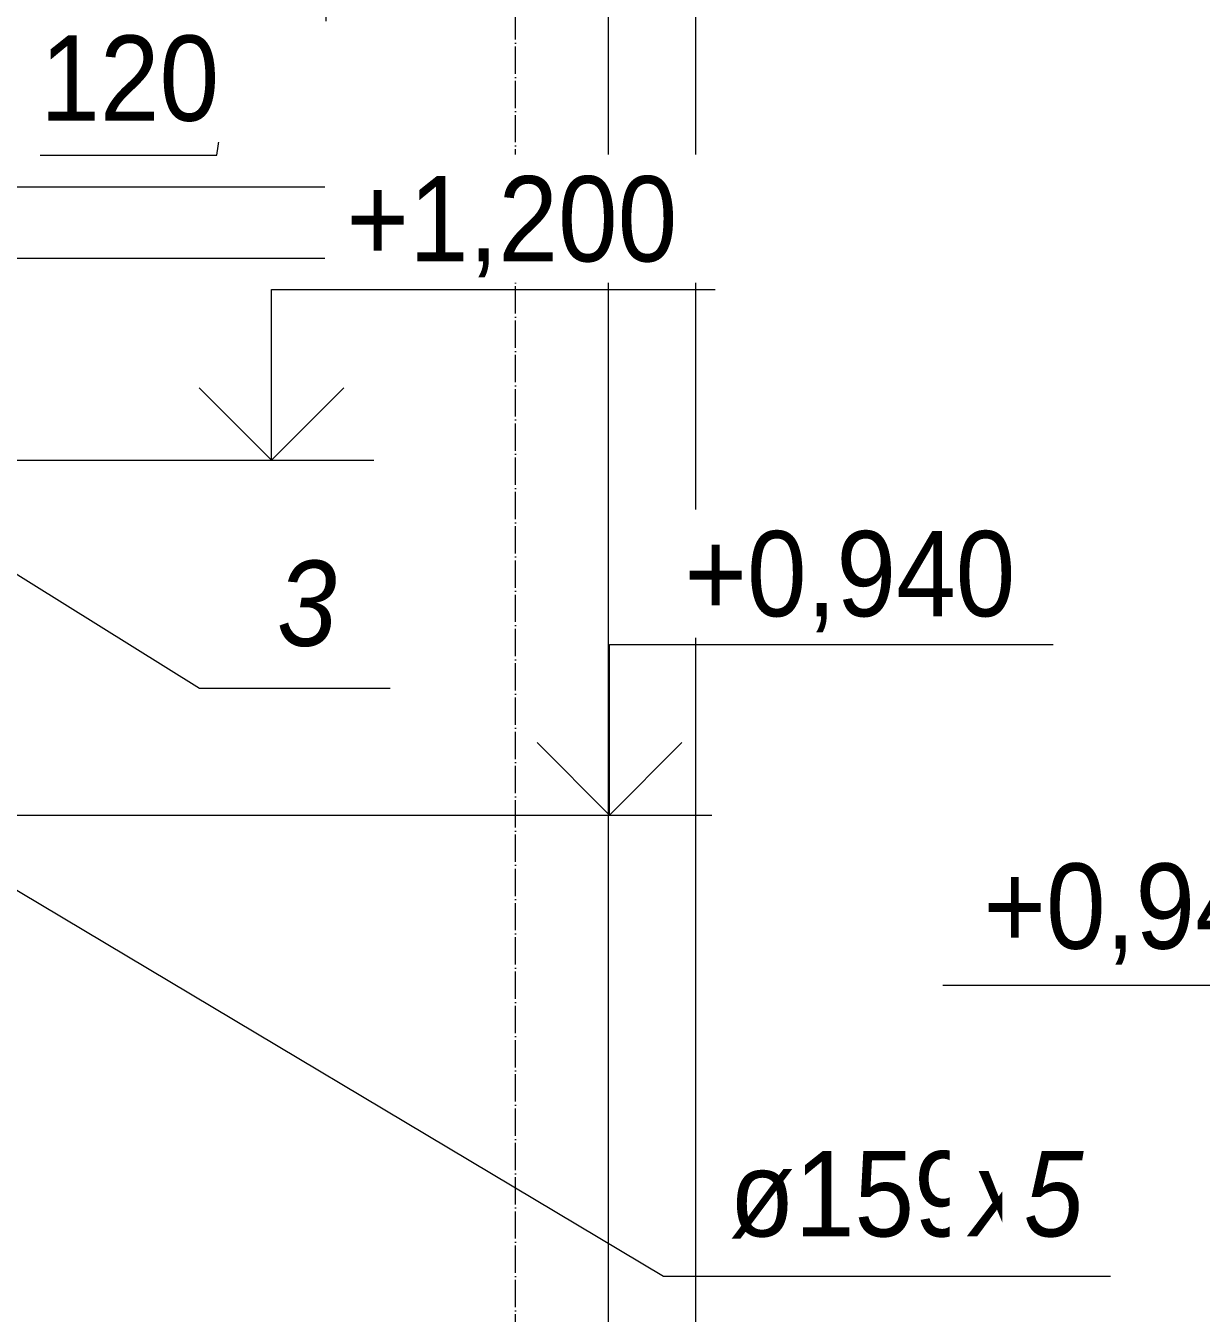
# Model space of a CAD drawing. Header units: millimetres. Extents: x -11989 to -4071, y -1478 to 4600.
# Drawn here: x -6359 to -5497, y 575 to 1518 of the extents above; entities that cross this region are included whole.
import ezdxf

# ---------------------------------------------------------------- set-up
doc = ezdxf.new("R2010")
doc.units = ezdxf.units.MM
doc.linetypes.add('ADSK_Линия сетки', pattern=[25, 20, -2.5, 0, -2.5])
for name, color, linetype, lineweight in [('A-ANNO-DIMS', 7, 'Continuous', 9), ('A-ANNO-DIMS-25', 7, 'Continuous', 9), ('A-ANNO-NOTE', 7, 'Continuous', 20), ('G-ANNO-DIMS', 7, 'Continuous', 9), ('P-PIPE-IDEN', 7, 'Continuous', 20), ('S-BEAM', 7, 'Continuous', 35), ('S-COLS', 7, 'Continuous', 20), ('S-GRID', 7, 'Continuous', 9)]:
    doc.layers.add(name, color=color, linetype=linetype, lineweight=lineweight)
doc.styles.add('Arial_I_1', font='arial.ttf', dxfattribs={"width": 0.9, "height": 62.5})
doc.dimstyles.new('2_5mm_GOST_Type_AU_BF0_9_K_Диагональ__2_мм_1', dxfattribs={"dimscale": 304.8, "dimtxt": 63.766212, "dimasz": 0.164042, "dimexe": 0.123031, "dimexo": 0.123031, "dimgap": 0.024606, "dimtad": 1, "dimdec": 0, "dimzin": 0, "dimdsep": 46, "dimtxsty": 'Arial_I_1', "dimblk1": 'OBLIQUE', "dimblk2": 'OBLIQUE', "dimsah": 1, "dimcen": 0.09, "dimdle": 0.123031, "dimazin": 2, "dimtfac": 1, "dimtdec": 4, "dimtix": 1, "dimtmove": 1, "dimatfit": 3, "dimfxl": 1, "dimtvp": 1, "dimtfill": 1, "dimtolj": 1, "dimtzin": 0, "dimarcsym": 2})

# ---------------------------------------------------------------- blocks, each defined once
blk = doc.blocks.new('ADSK_КолоннаНесущая_Швеллер_ПолкаПараллельная_ГОСТ 8240-97 - 16П-21832736-Разрез 4')
at = {"layer": 'S-COLS', "color": 252, "lineweight": 5, "true_color": 0x959595}
for p, q in [((-5932, 0), (-5932, 1716)), ((-5868, 0), (-5868, 1716))]:
    blk.add_line(p, q, dxfattribs=at)
blk = doc.blocks.new('ADSK_КаркасНесущий_Швеллер_ПолкаПараллельная_ГОСТ 8240-97 - 12П-21870073-Разрез 4')
at = {"layer": 'S-BEAM', "color": 252, "lineweight": 5, "true_color": 0x959595}
for p, q in [((-6568.48, 1400), (-6734.99, 1400)), ((-5932, 1400), (-6409.48, 1400)), ((-6734.99, 1348), (-6568.65, 1348)), ((-6409.31, 1348), (-5932, 1348))]:
    blk.add_line(p, q, dxfattribs=at)
blk = doc.blocks.new('ADSK_M_Арматура трубопроводов - ADSK_Позиция_5-21821011-Разрез 4')
at = {"layer": 'P-PIPE-IDEN'}
blk.add_line((-10366.21, 2065.53), (-10241.21, 2065.53), dxfattribs=at)
blk = doc.blocks.new('Высотные отметки - Стрелка вверх-261779-Разрез 4')
at = {"layer": 'A-ANNO-NOTE'}
for p, q in [((-10905.15, 1920.5), (-11230.15, 1920.5)), ((-10905.15, 1795.5), (-10905.15, 1920.5)), ((-10905.15, 1795.5), (-10958.19, 1848.53)), ((-10905.15, 1795.5), (-10852.12, 1848.53)), ((-10830.15, 1795.5), (-10980.15, 1795.5))]:
    blk.add_line(p, q, dxfattribs=at)
blk = doc.blocks.new('ADSK_МаркаТруб_ОсновныеОбозначения - Внешний диаметр_Толщина стенки-21840360-Разрез 4')
at = {"layer": 'P-PIPE-IDEN'}
blk.add_line((-7615.51, 1158), (-7315.51, 1158), dxfattribs=at)
blk = doc.blocks.new('DIMBLOCK16-Разрез 4')
at = {"layer": 'A-ANNO-DIMS-25', "color": 150, "true_color": 0x0080ff}
for p, q in [((-6138.98, 1559.04), (-6138.98, 1837.5)), ((-6258.93, 1559.04), (-6258.93, 1829.5)), ((-6258.93, 1559.04), (-6101.48, 1559.04)), ((-6258.93, 1559.04), (-6258.93, 1521.54)), ((-6218.83, 1423.49), (-6198.95, 1559.04)), ((-6138.98, 1559.04), (-6138.98, 1521.54)), ((-6348.32, 1423.49), (-6218.83, 1423.49))]:
    blk.add_line(p, q, dxfattribs=at)
at = {"layer": 'A-ANNO-DIMS-25', "color": 150, "lineweight": 40, "true_color": 0x0080ff}
for p, q in [((-6258.93, 1559.04), (-6233.93, 1584.04)), ((-6138.98, 1559.04), (-6113.98, 1584.04)), ((-6258.93, 1559.04), (-6283.93, 1534.04)), ((-6138.98, 1559.04), (-6163.98, 1534.04))]:
    blk.add_line(p, q, dxfattribs=at)
at = {"layer": 'A-ANNO-DIMS-25', "color": 0, "insert": (-6348.32, 1511.15), "char_height": 62.5, "width": 155.3934, "attachment_point": 1, "line_spacing_factor": 0.941778, "style": 'Arial_I_1', "bg_fill": 3, "box_fill_scale": 1.25, "bg_fill_color": 256, "bg_fill_true_color": 13158600, "bg_fill_transparency": 0}
blk.add_mtext('120', dxfattribs=at)
blk = doc.blocks.new('_Oblique')
at = {"color": 0, "linetype": 'ByBlock', "lineweight": -2}
blk.add_line((-0.5, -0.5), (0.5, 0.5), dxfattribs=at)
blk = doc.blocks.new('Высотные отметки - Стрелка вниз-21186972-Разрез 4')
at = {"layer": 'A-ANNO-NOTE'}
for p, q in [((-9797.1, 1200), (-9947.1, 1200)), ((-9872.1, 1200), (-9925.13, 1146.97)), ((-9872.1, 1200), (-9819.06, 1146.97)), ((-9872.1, 1200), (-9872.1, 1075)), ((-9872.1, 1075), (-10197.1, 1075))]:
    blk.add_line(p, q, dxfattribs=at)

msp = doc.modelspace()

# ---------------------------------------------------------------- linework, layer by layer
at = {"layer": 'G-ANNO-DIMS', "color": 142, "lineweight": 20, "true_color": 0x0080c0}
for p, q in [((-6682.26, 1200), (-6256.93, 1200)), ((-6256.93, 1200), (-6178.79, 1200)), ((-6568.48, 940), (-6132.36, 940)), ((-6132.36, 940), (-5931.08, 940))]:
    msp.add_line(p, q, dxfattribs=at)
at = {"layer": 'P-PIPE-IDEN'}
for p, q in [((-6456.75, 1173.19), (-6231.59, 1032.88)), ((-6231.59, 1032.88), (-6216.92, 1032.88)), ((-6456.75, 939.27), (-5891.68, 602.28)), ((-5891.68, 602.28), (-5864.1, 602.28))]:
    msp.add_line(p, q, dxfattribs=at)
at = {"layer": 'S-GRID', "color": 1, "linetype": 'ADSK_Линия сетки', "true_color": 0xff0000}
msp.add_line((-6000, -550.04), (-6000, 2672.16), dxfattribs=at)

# ---------------------------------------------------------------- block references
at = {"layer": 'G-ANNO-DIMS', "lineweight": 20, "extrusion": (0, 0, -1)}
for p in [(17083.94, -595.5), (16836.23, -855.5)]:
    msp.add_blockref('Высотные отметки - Стрелка вверх-261779-Разрез 4', p, dxfattribs=at)
at = {"layer": 'G-ANNO-DIMS', "lineweight": 20}
msp.add_blockref('Высотные отметки - Стрелка вниз-21186972-Разрез 4', (4510.15, -260), dxfattribs=at)
at = {"layer": 'P-PIPE-IDEN'}
for name, p in [('ADSK_M_Арматура трубопроводов - ADSK_Позиция_5-21821011-Разрез 4', (4149.28, -1032.65)), ('ADSK_МаркаТруб_ОсновныеОбозначения - Внешний диаметр_Толщина стенки-21840360-Разрез 4', (1751.42, -555.71))]:
    msp.add_blockref(name, p, dxfattribs=at)
at = {"layer": 'S-BEAM', "color": 252, "lineweight": 5, "true_color": 0x959595}
msp.add_blockref('ADSK_КаркасНесущий_Швеллер_ПолкаПараллельная_ГОСТ 8240-97 - 12П-21870073-Разрез 4', (0, 0), dxfattribs=at)
at = {"layer": 'S-COLS', "color": 252, "lineweight": 5, "true_color": 0x959595}
msp.add_blockref('ADSK_КолоннаНесущая_Швеллер_ПолкаПараллельная_ГОСТ 8240-97 - 16П-21832736-Разрез 4', (0, 0), dxfattribs=at)

# ---------------------------------------------------------------- texts
at = {"layer": 'P-PIPE-IDEN', "lineweight": 9, "char_height": 62.5, "attachment_point": 1, "style": 'Arial_I_1', "bg_fill": 3, "box_fill_scale": 1.25, "bg_fill_color": 256, "bg_fill_true_color": 13158600, "bg_fill_transparency": 0}
for s, insert, width in [('\\fArial|b0|i1|c204|p34|;\\W.9;3', (-6174.77, 1126.4), 52.3101), ('ø159', (-5843.35, 693.76), 214.6518)]:
    msp.add_mtext(s, dxfattribs=dict(at, insert=insert, width=width))

# ---------------------------------------------------------------- next in the draw order: texts
at = {"layer": 'G-ANNO-DIMS', "color": 142, "lineweight": 20, "true_color": 0x0080c0, "char_height": 62.5, "width": 288.476, "attachment_point": 1, "line_spacing_factor": 0.941778, "style": 'Arial_I_1', "bg_fill": 3, "box_fill_scale": 1.25, "bg_fill_color": 256, "bg_fill_true_color": 13158600, "bg_fill_transparency": 0}
for s, insert in [('+1,200', (-6123.99, 1408.1)), ('+0,940', (-5876.28, 1148.1))]:
    msp.add_mtext(s, dxfattribs=dict(at, insert=insert))
at = {"layer": 'G-ANNO-DIMS', "lineweight": 20, "insert": (-5657.14, 904.56), "char_height": 62.5, "width": 288.476, "attachment_point": 1, "line_spacing_factor": 0.941778, "style": 'Arial_I_1', "bg_fill": 3, "box_fill_scale": 1.25, "bg_fill_color": 256, "bg_fill_true_color": 13158600, "bg_fill_transparency": 0}
msp.add_mtext('+0,940', dxfattribs=at)
at = {"layer": 'P-PIPE-IDEN', "lineweight": 9, "insert": (-5666.24, 693.76), "char_height": 62.5, "width": 46.8987, "attachment_point": 1, "style": 'Arial_I_1', "bg_fill": 3, "box_fill_scale": 1.25, "bg_fill_color": 256, "bg_fill_true_color": 13158600, "bg_fill_transparency": 0}
msp.add_mtext('\\fArial|b0|i1|c204|p34|;\\W.9;х', dxfattribs=at)

# ---------------------------------------------------------------- next in the draw order: texts
at = {"layer": 'P-PIPE-IDEN', "lineweight": 9, "insert": (-5627.55, 693.76), "char_height": 62.5, "width": 52.3101, "attachment_point": 1, "style": 'Arial_I_1', "bg_fill": 3, "box_fill_scale": 1.25, "bg_fill_color": 256, "bg_fill_true_color": 13158600, "bg_fill_transparency": 0}
msp.add_mtext('\\fArial|b0|i1|c204|p34|;\\W.9;5', dxfattribs=at)

# ---------------------------------------------------------------- next in the draw order: dimensions: what is measured, and where the dimension line sits
at = {"layer": 'A-ANNO-DIMS', "color": 150, "true_color": 0x0080ff}
dim = msp.add_linear_dim(base=(-6138.98, 1559.04), p1=(-6258.93, 1867), p2=(-6138.98, 1875), dimstyle='2_5mm_GOST_Type_AU_BF0_9_K_Диагональ__2_мм_1', override={"dimpost": '<>', "dimfxl": 120.207908}, dxfattribs=at)
dim.commit()
dim.dimension.update_dxf_attribs({"geometry": 'DIMBLOCK16-Разрез 4', "text_midpoint": (-6270.62, 1469.48), "dimtype": 160})

doc.saveas('drawing.dxf')
